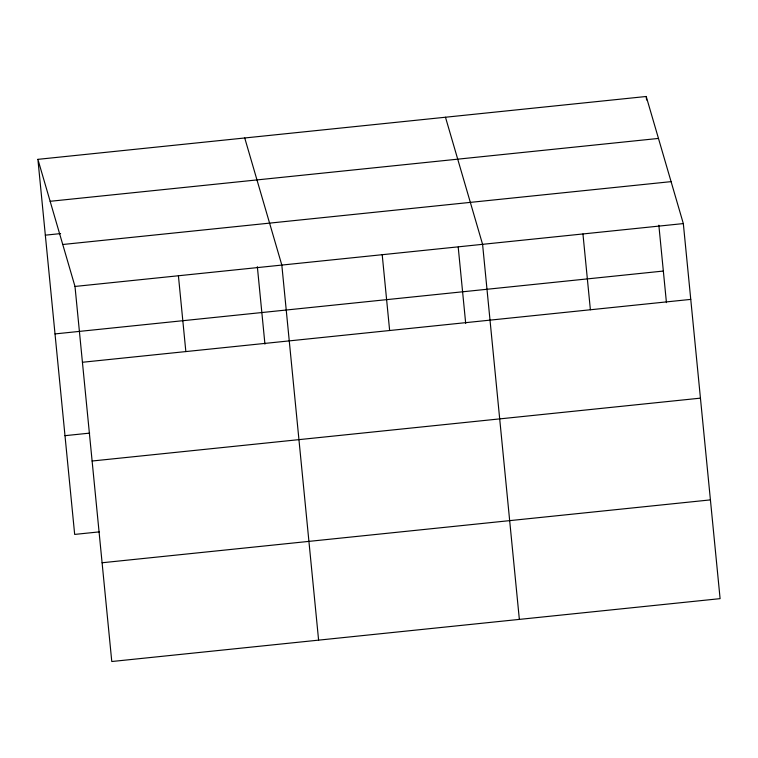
<?xml version="1.0" encoding="UTF-8"?>
<svg xmlns="http://www.w3.org/2000/svg" width="758" height="758" viewBox="0 0 758 758"><rect width="100%" height="100%" fill="white"/><g stroke="black" fill="none" stroke-linecap="round" stroke-linejoin="round"><path stroke-width="1.14" d="M37.9 159.351L646.223 96.484L683.328 223.582L720.1 598.649L111.777 661.516L74.995 286.448L37.9 159.351L74.672 534.418L99.355 531.87M50.142 201.296L658.465 138.43M45.338 235.169L60.612 233.587M62.753 244.502L671.086 181.636M74.995 286.448L683.328 223.582M55.021 333.918L663.345 271.051M82.433 362.267L690.756 299.391M64.989 435.67L89.671 433.121M92.116 461.016L700.439 398.149M102.093 562.758L710.417 499.892M445.477 117.234L482.581 244.322L519.353 619.39M244.73 137.975L281.824 265.073L318.606 640.14M646.223 96.484L646.574 99.98M658.844 225.202L666.443 302.631M582.949 233.957L590.387 309.766M458.211 247.127L465.696 323.382M382.203 254.697L389.64 330.516M257.35 266.702L264.94 344.123M178.414 275.76L185.843 351.579"/></g></svg>
